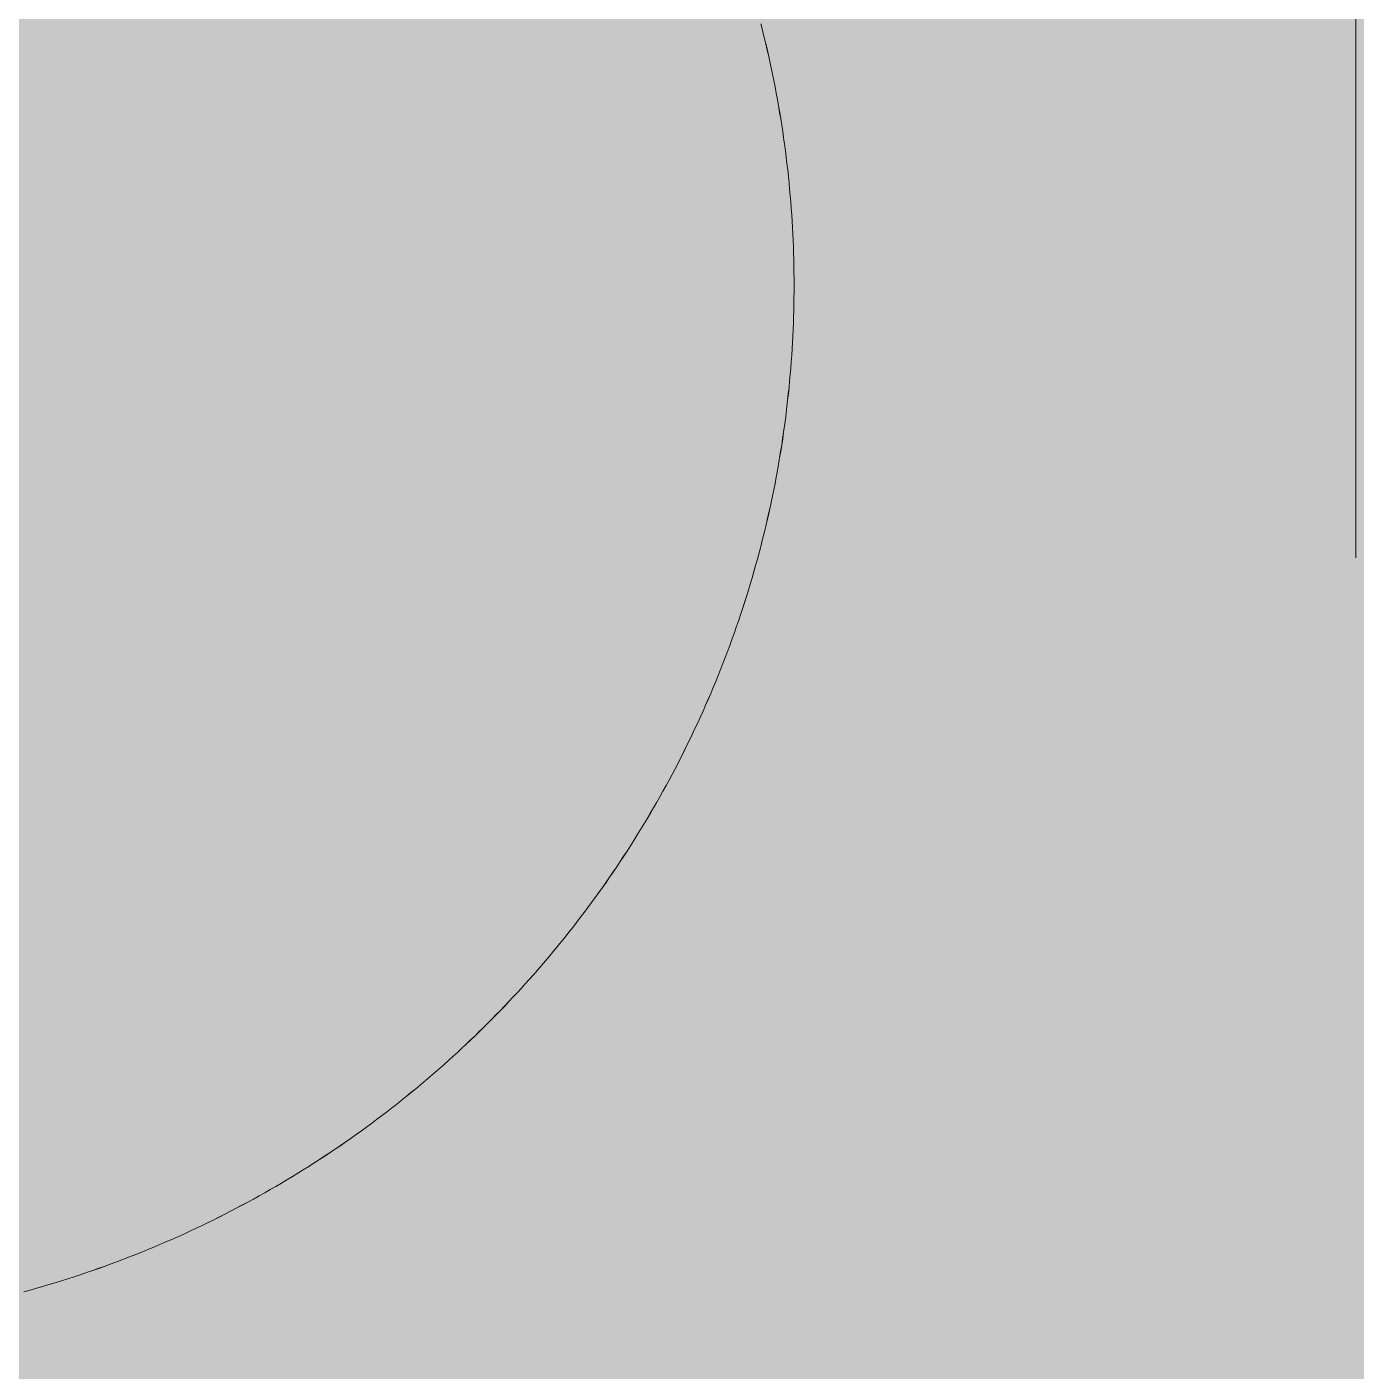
# Model space of a CAD drawing. Header units: millimetres. Extents: x 5622 to 8918, y 2044 to 6634.
# Drawn here: x 8594.423 to 8598.563, y 4462.941 to 4467.129 of the extents above; entities that cross this region are included whole.
import ezdxf

# ---------------------------------------------------------------- set-up
doc = ezdxf.new("R2010")
doc.units = ezdxf.units.MM
doc.linetypes.add('NASCOSTA', pattern=[9.525, 6.35, -3.175])
for name, color, linetype, lineweight in [('F_ARREDI', 7, 'Continuous', 5), ('F_FERRAMENTA', 253, 'Continuous', 5), ('F_MULTI laminato OPACO_retino', 1, 'Continuous', 5), ('F_Proiezioni', 253, 'NASCOSTA', 9)]:
    doc.layers.add(name, color=color, linetype=linetype, lineweight=lineweight)

# ---------------------------------------------------------------- blocks, each defined once
blk = doc.blocks.new("LIBRERIA_ingresso-living_sez._B.B'")
at = {"layer": 'F_MULTI laminato OPACO_retino', "true_color": 0x636466}
h = blk.add_hatch(color=251, dxfattribs=at)
h.dxf.hatch_style = 1
h.paths.add_polyline_path([(41313.1315, 11071.1262), (41913.1315, 11071.1262), (41913.1315, 13145.6262), (41313.1315, 13145.6262)])
at = {"layer": 'F_MULTI laminato OPACO_retino', "true_color": 0x939598}
h = blk.add_hatch(color=252, dxfattribs=at)
h.dxf.hatch_style = 1
h.paths.add_polyline_path([(41313.1315, 13145.6262), (41613.1315, 13145.6262), (41613.1315, 11071.1262), (41313.1315, 11071.1262)])
at = {"layer": 'F_Proiezioni', "color": 1}
for p, q in [((41594.1315, 11815.6243), (41594.1315, 11878.6243)), ((41592.283, 11874.4184), (41592.278, 11874.4379)), ((41592.2879, 11874.3988), (41592.283, 11874.4184)), ((41592.2926, 11874.3792), (41592.2879, 11874.3988)), ((41592.2972, 11874.3596), (41592.2926, 11874.3792)), ((41592.3017, 11874.3399), (41592.2972, 11874.3596)), ((41592.3061, 11874.3203), (41592.3017, 11874.3399)), ((41592.3104, 11874.3006), (41592.3061, 11874.3203)), ((41592.3145, 11874.2808), (41592.3104, 11874.3006)), ((41592.3185, 11874.2611), (41592.3145, 11874.2808)), ((41592.3224, 11874.2413), (41592.3185, 11874.2611)), ((41592.3262, 11874.2215), (41592.3224, 11874.2413)), ((41592.3298, 11874.2017), (41592.3262, 11874.2215)), ((41592.3333, 11874.1818), (41592.3298, 11874.2017)), ((41592.3367, 11874.162), (41592.3333, 11874.1818)), ((41592.34, 11874.1421), (41592.3367, 11874.162)), ((41592.3431, 11874.1222), (41592.34, 11874.1421)), ((41592.3461, 11874.1023), (41592.3431, 11874.1222)), ((41592.349, 11874.0824), (41592.3461, 11874.1023)), ((41592.3518, 11874.0625), (41592.349, 11874.0824)), ((41592.3545, 11874.0425), (41592.3518, 11874.0625)), ((41592.357, 11874.0226), (41592.3545, 11874.0425)), ((41592.3594, 11874.0026), (41592.357, 11874.0226)), ((41592.3617, 11873.9827), (41592.3594, 11874.0026)), ((41592.3638, 11873.9627), (41592.3617, 11873.9827)), ((41592.3658, 11873.9428), (41592.3638, 11873.9627)), ((41592.3677, 11873.9228), (41592.3658, 11873.9428)), ((41592.3695, 11873.9029), (41592.3677, 11873.9228)), ((41592.3712, 11873.8829), (41592.3695, 11873.9029)), ((41592.3727, 11873.8629), (41592.3712, 11873.8829)), ((41592.3741, 11873.843), (41592.3727, 11873.8629)), ((41592.3754, 11873.8231), (41592.3741, 11873.843)), ((41592.3766, 11873.8031), (41592.3754, 11873.8231)), ((41592.3776, 11873.7832), (41592.3766, 11873.8031)), ((41592.3785, 11873.7633), (41592.3776, 11873.7832)), ((41592.3793, 11873.7434), (41592.3785, 11873.7633)), ((41592.38, 11873.7235), (41592.3793, 11873.7434)), ((41592.3805, 11873.7036), (41592.38, 11873.7235)), ((41592.381, 11873.6838), (41592.3805, 11873.7036)), ((41592.3813, 11873.6639), (41592.381, 11873.6838)), ((41592.3815, 11873.6441), (41592.3813, 11873.6639)), ((41592.3815, 11873.6243), (41592.3815, 11873.6441)), ((41592.3813, 11873.5846), (41592.3815, 11873.6044)), ((41592.3815, 11873.6044), (41592.3815, 11873.6243)), ((41592.3805, 11873.5448), (41592.381, 11873.5647)), ((41592.381, 11873.5647), (41592.3813, 11873.5846)), ((41592.3785, 11873.485), (41592.3793, 11873.5049)), ((41592.3793, 11873.5049), (41592.38, 11873.5249)), ((41592.38, 11873.5249), (41592.3805, 11873.5448)), ((41592.3765, 11873.4451), (41592.3776, 11873.4651)), ((41592.3776, 11873.4651), (41592.3785, 11873.485)), ((41592.3741, 11873.4051), (41592.3754, 11873.4251)), ((41592.3754, 11873.4251), (41592.3765, 11873.4451)), ((41592.3711, 11873.3652), (41592.3727, 11873.3851)), ((41592.3727, 11873.3851), (41592.3741, 11873.4051)), ((41592.3677, 11873.3252), (41592.3695, 11873.3452)), ((41592.3695, 11873.3452), (41592.3711, 11873.3652)), ((41592.3637, 11873.2852), (41592.3658, 11873.3052)), ((41592.3658, 11873.3052), (41592.3677, 11873.3252)), ((41592.3593, 11873.2452), (41592.3616, 11873.2652)), ((41592.3616, 11873.2652), (41592.3637, 11873.2852)), ((41592.3544, 11873.2052), (41592.3569, 11873.2252)), ((41592.3569, 11873.2252), (41592.3593, 11873.2452)), ((41592.3489, 11873.1653), (41592.3517, 11873.1852)), ((41592.3517, 11873.1852), (41592.3544, 11873.2052)), ((41592.343, 11873.1254), (41592.346, 11873.1453)), ((41592.346, 11873.1453), (41592.3489, 11873.1653)), ((41592.3331, 11873.0657), (41592.3366, 11873.0856)), ((41592.3366, 11873.0856), (41592.3398, 11873.1055)), ((41592.3398, 11873.1055), (41592.343, 11873.1254)), ((41592.326, 11873.0259), (41592.3296, 11873.0458)), ((41592.3296, 11873.0458), (41592.3331, 11873.0657)), ((41592.3183, 11872.9863), (41592.3222, 11873.0061)), ((41592.3222, 11873.0061), (41592.326, 11873.0259)), ((41592.3101, 11872.9467), (41592.3143, 11872.9665)), ((41592.3143, 11872.9665), (41592.3183, 11872.9863)), ((41592.3014, 11872.9072), (41592.3058, 11872.9269)), ((41592.3058, 11872.9269), (41592.3101, 11872.9467)), ((41592.2923, 11872.8679), (41592.2969, 11872.8875)), ((41592.2969, 11872.8875), (41592.3014, 11872.9072)), ((41592.2826, 11872.8286), (41592.2875, 11872.8482)), ((41592.2875, 11872.8482), (41592.2923, 11872.8679)), ((41592.2725, 11872.7895), (41592.2776, 11872.8091)), ((41592.2776, 11872.8091), (41592.2826, 11872.8286)), ((41592.2563, 11872.7311), (41592.2618, 11872.7505)), ((41592.2618, 11872.7505), (41592.2672, 11872.77)), ((41592.2672, 11872.77), (41592.2725, 11872.7895)), ((41592.245, 11872.6924), (41592.2507, 11872.7117)), ((41592.2507, 11872.7117), (41592.2563, 11872.7311)), ((41592.2332, 11872.6538), (41592.2392, 11872.673)), ((41592.2392, 11872.673), (41592.245, 11872.6924)), ((41592.2209, 11872.6153), (41592.2271, 11872.6345)), ((41592.2271, 11872.6345), (41592.2332, 11872.6538)), ((41592.2082, 11872.5771), (41592.2146, 11872.5962)), ((41592.2146, 11872.5962), (41592.2209, 11872.6153)), ((41592.1949, 11872.539), (41592.2016, 11872.558)), ((41592.2016, 11872.558), (41592.2082, 11872.5771)), ((41592.1743, 11872.4823), (41592.1813, 11872.5011)), ((41592.1813, 11872.5011), (41592.1882, 11872.52)), ((41592.1882, 11872.52), (41592.1949, 11872.539)), ((41592.1599, 11872.4447), (41592.1671, 11872.4635)), ((41592.1671, 11872.4635), (41592.1743, 11872.4823)), ((41592.1451, 11872.4074), (41592.1526, 11872.426)), ((41592.1526, 11872.426), (41592.1599, 11872.4447)), ((41592.1298, 11872.3702), (41592.1375, 11872.3888)), ((41592.1375, 11872.3888), (41592.1451, 11872.4074)), ((41592.1061, 11872.315), (41592.1141, 11872.3333)), ((41592.1141, 11872.3333), (41592.122, 11872.3518)), ((41592.122, 11872.3518), (41592.1298, 11872.3702)), ((41592.0898, 11872.2785), (41592.098, 11872.2967)), ((41592.098, 11872.2967), (41592.1061, 11872.315)), ((41592.073, 11872.2422), (41592.0814, 11872.2603)), ((41592.0814, 11872.2603), (41592.0898, 11872.2785)), ((41592.047, 11872.1882), (41592.0558, 11872.2061)), ((41592.0558, 11872.2061), (41592.0644, 11872.2241)), ((41592.0644, 11872.2241), (41592.073, 11872.2422)), ((41592.0292, 11872.1525), (41592.0381, 11872.1703)), ((41592.0381, 11872.1703), (41592.047, 11872.1882)), ((41592.0109, 11872.1171), (41592.0201, 11872.1348)), ((41592.0201, 11872.1348), (41592.0292, 11872.1525)), ((41591.9828, 11872.0646), (41591.9922, 11872.082)), ((41591.9922, 11872.082), (41592.0016, 11872.0995)), ((41592.0016, 11872.0995), (41592.0109, 11872.1171)), ((41591.9635, 11872.0299), (41591.9732, 11872.0472)), ((41591.9732, 11872.0472), (41591.9828, 11872.0646)), ((41591.9439, 11871.9955), (41591.9537, 11872.0126)), ((41591.9537, 11872.0126), (41591.9635, 11872.0299)), ((41591.9137, 11871.9444), (41591.9238, 11871.9614)), ((41591.9238, 11871.9614), (41591.9339, 11871.9784)), ((41591.9339, 11871.9784), (41591.9439, 11871.9955)), ((41591.8931, 11871.9108), (41591.9034, 11871.9276)), ((41591.9034, 11871.9276), (41591.9137, 11871.9444)), ((41591.8615, 11871.8609), (41591.8721, 11871.8774)), ((41591.8721, 11871.8774), (41591.8827, 11871.8941)), ((41591.8827, 11871.8941), (41591.8931, 11871.9108)), ((41591.84, 11871.828), (41591.8508, 11871.8444)), ((41591.8508, 11871.8444), (41591.8615, 11871.8609)), ((41591.8071, 11871.7794), (41591.8182, 11871.7955)), ((41591.8182, 11871.7955), (41591.8292, 11871.8117)), ((41591.8292, 11871.8117), (41591.84, 11871.828)), ((41591.7735, 11871.7315), (41591.7848, 11871.7474)), ((41591.7848, 11871.7474), (41591.796, 11871.7633)), ((41591.796, 11871.7633), (41591.8071, 11871.7794)), ((41591.7506, 11871.7), (41591.7621, 11871.7157)), ((41591.7621, 11871.7157), (41591.7735, 11871.7315)), ((41591.7157, 11871.6534), (41591.7274, 11871.6689)), ((41591.7274, 11871.6689), (41591.7391, 11871.6844)), ((41591.7391, 11871.6844), (41591.7506, 11871.7)), ((41591.6802, 11871.6077), (41591.6921, 11871.6228)), ((41591.6921, 11871.6228), (41591.7039, 11871.6381)), ((41591.7039, 11871.6381), (41591.7157, 11871.6534)), ((41591.6439, 11871.5627), (41591.6561, 11871.5776)), ((41591.6561, 11871.5776), (41591.6682, 11871.5926)), ((41591.6682, 11871.5926), (41591.6802, 11871.6077)), ((41591.6194, 11871.5332), (41591.6317, 11871.5479)), ((41591.6317, 11871.5479), (41591.6439, 11871.5627)), ((41591.5822, 11871.4897), (41591.5947, 11871.5041)), ((41591.5947, 11871.5041), (41591.6071, 11871.5186)), ((41591.6071, 11871.5186), (41591.6194, 11871.5332)), ((41591.5444, 11871.4471), (41591.5571, 11871.4612)), ((41591.5571, 11871.4612), (41591.5697, 11871.4754)), ((41591.5697, 11871.4754), (41591.5822, 11871.4897)), ((41591.5061, 11871.4053), (41591.5189, 11871.4191)), ((41591.5189, 11871.4191), (41591.5317, 11871.433)), ((41591.5317, 11871.433), (41591.5444, 11871.4471)), ((41591.4672, 11871.3644), (41591.4802, 11871.3779)), ((41591.4802, 11871.3779), (41591.4932, 11871.3916)), ((41591.4932, 11871.3916), (41591.5061, 11871.4053)), ((41591.4279, 11871.3245), (41591.4411, 11871.3377)), ((41591.4411, 11871.3377), (41591.4542, 11871.351)), ((41591.4542, 11871.351), (41591.4672, 11871.3644)), ((41591.3743, 11871.2722), (41591.3879, 11871.2852)), ((41591.3879, 11871.2852), (41591.4013, 11871.2982)), ((41591.4013, 11871.2982), (41591.4147, 11871.3113)), ((41591.4147, 11871.3113), (41591.4279, 11871.3245)), ((41591.333, 11871.2335), (41591.3469, 11871.2463)), ((41591.3469, 11871.2463), (41591.3606, 11871.2592)), ((41591.3606, 11871.2592), (41591.3743, 11871.2722)), ((41591.2907, 11871.1952), (41591.3049, 11871.2079)), ((41591.3049, 11871.2079), (41591.319, 11871.2207)), ((41591.319, 11871.2207), (41591.333, 11871.2335)), ((41591.2475, 11871.1575), (41591.262, 11871.17)), ((41591.262, 11871.17), (41591.2764, 11871.1826)), ((41591.2764, 11871.1826), (41591.2907, 11871.1952)), ((41591.1884, 11871.108), (41591.2033, 11871.1203)), ((41591.2033, 11871.1203), (41591.2181, 11871.1326)), ((41591.2181, 11871.1326), (41591.2329, 11871.145)), ((41591.2329, 11871.145), (41591.2475, 11871.1575)), ((41591.1431, 11871.0716), (41591.1583, 11871.0837)), ((41591.1583, 11871.0837), (41591.1734, 11871.0958)), ((41591.1734, 11871.0958), (41591.1884, 11871.108)), ((41591.0812, 11871.0241), (41591.0968, 11871.0359)), ((41591.0968, 11871.0359), (41591.1123, 11871.0477)), ((41591.1123, 11871.0477), (41591.1278, 11871.0597)), ((41591.1278, 11871.0597), (41591.1431, 11871.0716)), ((41591.0339, 11870.9892), (41591.0498, 11871.0008)), ((41591.0498, 11871.0008), (41591.0656, 11871.0124)), ((41591.0656, 11871.0124), (41591.0812, 11871.0241)), ((41590.9694, 11870.9439), (41590.9857, 11870.9551)), ((41590.9857, 11870.9551), (41591.0018, 11870.9664)), ((41591.0018, 11870.9664), (41591.0179, 11870.9778)), ((41591.0179, 11870.9778), (41591.0339, 11870.9892)), ((41590.9035, 11870.8998), (41590.9201, 11870.9107)), ((41590.9201, 11870.9107), (41590.9366, 11870.9217)), ((41590.9366, 11870.9217), (41590.9531, 11870.9327)), ((41590.9531, 11870.9327), (41590.9694, 11870.9439)), ((41590.8362, 11870.8573), (41590.8532, 11870.8678)), ((41590.8532, 11870.8678), (41590.87, 11870.8784)), ((41590.87, 11870.8784), (41590.8868, 11870.8891)), ((41590.8868, 11870.8891), (41590.9035, 11870.8998)), ((41590.7676, 11870.8161), (41590.7848, 11870.8263)), ((41590.7848, 11870.8263), (41590.802, 11870.8365)), ((41590.802, 11870.8365), (41590.8192, 11870.8468)), ((41590.8192, 11870.8468), (41590.8362, 11870.8573)), ((41590.6976, 11870.7766), (41590.7152, 11870.7863)), ((41590.7152, 11870.7863), (41590.7328, 11870.7962)), ((41590.7328, 11870.7962), (41590.7502, 11870.8061)), ((41590.7502, 11870.8061), (41590.7676, 11870.8161)), ((41590.6265, 11870.7386), (41590.6444, 11870.7479)), ((41590.6444, 11870.7479), (41590.6622, 11870.7574)), ((41590.6622, 11870.7574), (41590.68, 11870.7669)), ((41590.68, 11870.7669), (41590.6976, 11870.7766)), ((41590.536, 11870.6935), (41590.5543, 11870.7023)), ((41590.5543, 11870.7023), (41590.5724, 11870.7112)), ((41590.5724, 11870.7112), (41590.5905, 11870.7202)), ((41590.5905, 11870.7202), (41590.6086, 11870.7294)), ((41590.6086, 11870.7294), (41590.6265, 11870.7386)), ((41590.4439, 11870.651), (41590.4624, 11870.6593)), ((41590.4624, 11870.6593), (41590.4809, 11870.6677)), ((41590.4809, 11870.6677), (41590.4994, 11870.6762)), ((41590.4994, 11870.6762), (41590.5177, 11870.6848)), ((41590.5177, 11870.6848), (41590.536, 11870.6935)), ((41590.3502, 11870.6114), (41590.369, 11870.6191)), ((41590.369, 11870.6191), (41590.3878, 11870.6269)), ((41590.3878, 11870.6269), (41590.4066, 11870.6348)), ((41590.4066, 11870.6348), (41590.4253, 11870.6429)), ((41590.4253, 11870.6429), (41590.4439, 11870.651)), ((41590.2359, 11870.5677), (41590.255, 11870.5747)), ((41590.255, 11870.5747), (41590.2742, 11870.5818)), ((41590.2742, 11870.5818), (41590.2933, 11870.589)), ((41590.2933, 11870.589), (41590.3123, 11870.5964)), ((41590.3123, 11870.5964), (41590.3313, 11870.6038)), ((41590.3313, 11870.6038), (41590.3502, 11870.6114)), ((41590.1197, 11870.5282), (41590.1392, 11870.5345)), ((41590.1392, 11870.5345), (41590.1586, 11870.5409)), ((41590.1586, 11870.5409), (41590.178, 11870.5474)), ((41590.178, 11870.5474), (41590.1973, 11870.5541)), ((41590.1973, 11870.5541), (41590.2166, 11870.5608)), ((41590.2166, 11870.5608), (41590.2359, 11870.5677)), ((41589.9824, 11870.4877), (41590.0021, 11870.4931)), ((41590.0021, 11870.4931), (41590.0218, 11870.4986)), ((41590.0218, 11870.4986), (41590.0415, 11870.5043)), ((41590.0415, 11870.5043), (41590.0611, 11870.5101)), ((41590.0611, 11870.5101), (41590.0807, 11870.516)), ((41590.0807, 11870.516), (41590.1002, 11870.5221)), ((41590.1002, 11870.5221), (41590.1197, 11870.5282))]:
    blk.add_line(p, q, dxfattribs=at)

msp = doc.modelspace()

# ---------------------------------------------------------------- linework, layer by layer
at = {"layer": 'F_FERRAMENTA', "linetype": 'NASCOSTA'}
for p, q in [((8598.5628, 4408.3248), (8598.5628, 4471.3248)), ((8596.7142, 4467.119), (8596.7092, 4467.1385)), ((8596.7191, 4467.0994), (8596.7142, 4467.119)), ((8596.7239, 4467.0798), (8596.7191, 4467.0994)), ((8596.7285, 4467.0602), (8596.7239, 4467.0798)), ((8596.733, 4467.0405), (8596.7285, 4467.0602)), ((8596.7374, 4467.0208), (8596.733, 4467.0405)), ((8596.7416, 4467.0011), (8596.7374, 4467.0208)), ((8596.7458, 4466.9814), (8596.7416, 4467.0011)), ((8596.7498, 4466.9616), (8596.7458, 4466.9814)), ((8596.7537, 4466.9418), (8596.7498, 4466.9616)), ((8596.7574, 4466.922), (8596.7537, 4466.9418)), ((8596.7611, 4466.9022), (8596.7574, 4466.922)), ((8596.7646, 4466.8824), (8596.7611, 4466.9022)), ((8596.768, 4466.8625), (8596.7646, 4466.8824)), ((8596.7712, 4466.8426), (8596.768, 4466.8625)), ((8596.7744, 4466.8227), (8596.7712, 4466.8426)), ((8596.7774, 4466.8028), (8596.7744, 4466.8227)), ((8596.7803, 4466.7829), (8596.7774, 4466.8028)), ((8596.7831, 4466.763), (8596.7803, 4466.7829)), ((8596.7857, 4466.7431), (8596.7831, 4466.763)), ((8596.7882, 4466.7231), (8596.7857, 4466.7431)), ((8596.7906, 4466.7032), (8596.7882, 4466.7231)), ((8596.7929, 4466.6832), (8596.7906, 4466.7032)), ((8596.795, 4466.6633), (8596.7929, 4466.6832)), ((8596.7971, 4466.6433), (8596.795, 4466.6633)), ((8596.799, 4466.6234), (8596.7971, 4466.6433)), ((8596.8008, 4466.6034), (8596.799, 4466.6234)), ((8596.8024, 4466.5834), (8596.8008, 4466.6034)), ((8596.8039, 4466.5635), (8596.8024, 4466.5834)), ((8596.8054, 4466.5435), (8596.8039, 4466.5635)), ((8596.8066, 4466.5236), (8596.8054, 4466.5435)), ((8596.8078, 4466.5037), (8596.8066, 4466.5236)), ((8596.8089, 4466.4837), (8596.8078, 4466.5037)), ((8596.8098, 4466.4638), (8596.8089, 4466.4837)), ((8596.8106, 4466.4439), (8596.8098, 4466.4638)), ((8596.8112, 4466.424), (8596.8106, 4466.4439)), ((8596.8118, 4466.4042), (8596.8112, 4466.424)), ((8596.8122, 4466.3843), (8596.8118, 4466.4042)), ((8596.8125, 4466.3645), (8596.8122, 4466.3843)), ((8596.8127, 4466.3446), (8596.8125, 4466.3645)), ((8596.8128, 4466.3248), (8596.8127, 4466.3446)), ((8596.8125, 4466.2851), (8596.8127, 4466.305)), ((8596.8127, 4466.305), (8596.8128, 4466.3248)), ((8596.8118, 4466.2453), (8596.8122, 4466.2652)), ((8596.8122, 4466.2652), (8596.8125, 4466.2851)), ((8596.8098, 4466.1855), (8596.8106, 4466.2055)), ((8596.8106, 4466.2055), (8596.8112, 4466.2254)), ((8596.8112, 4466.2254), (8596.8118, 4466.2453)), ((8596.8078, 4466.1456), (8596.8088, 4466.1656)), ((8596.8088, 4466.1656), (8596.8098, 4466.1855)), ((8596.8053, 4466.1057), (8596.8066, 4466.1257)), ((8596.8066, 4466.1257), (8596.8078, 4466.1456)), ((8596.8024, 4466.0657), (8596.8039, 4466.0857)), ((8596.8039, 4466.0857), (8596.8053, 4466.1057)), ((8596.7989, 4466.0257), (8596.8007, 4466.0457)), ((8596.8007, 4466.0457), (8596.8024, 4466.0657)), ((8596.795, 4465.9857), (8596.797, 4466.0057)), ((8596.797, 4466.0057), (8596.7989, 4466.0257)), ((8596.7905, 4465.9457), (8596.7928, 4465.9657)), ((8596.7928, 4465.9657), (8596.795, 4465.9857)), ((8596.7856, 4465.9058), (8596.7881, 4465.9257)), ((8596.7881, 4465.9257), (8596.7905, 4465.9457)), ((8596.7802, 4465.8658), (8596.7829, 4465.8858)), ((8596.7829, 4465.8858), (8596.7856, 4465.9058)), ((8596.7742, 4465.8259), (8596.7773, 4465.8459)), ((8596.7773, 4465.8459), (8596.7802, 4465.8658)), ((8596.7678, 4465.7861), (8596.7711, 4465.806)), ((8596.7711, 4465.806), (8596.7742, 4465.8259)), ((8596.7572, 4465.7265), (8596.7609, 4465.7463)), ((8596.7609, 4465.7463), (8596.7644, 4465.7662)), ((8596.7644, 4465.7662), (8596.7678, 4465.7861)), ((8596.7495, 4465.6868), (8596.7534, 4465.7066)), ((8596.7534, 4465.7066), (8596.7572, 4465.7265)), ((8596.7414, 4465.6472), (8596.7455, 4465.667)), ((8596.7455, 4465.667), (8596.7495, 4465.6868)), ((8596.7327, 4465.6078), (8596.7371, 4465.6275)), ((8596.7371, 4465.6275), (8596.7414, 4465.6472)), ((8596.7235, 4465.5684), (8596.7282, 4465.5881)), ((8596.7282, 4465.5881), (8596.7327, 4465.6078)), ((8596.7139, 4465.5292), (8596.7187, 4465.5488)), ((8596.7187, 4465.5488), (8596.7235, 4465.5684)), ((8596.7037, 4465.4901), (8596.7088, 4465.5096)), ((8596.7088, 4465.5096), (8596.7139, 4465.5292)), ((8596.6931, 4465.4511), (8596.6985, 4465.4706)), ((8596.6985, 4465.4706), (8596.7037, 4465.4901)), ((8596.6762, 4465.3929), (8596.682, 4465.4123)), ((8596.682, 4465.4123), (8596.6876, 4465.4317)), ((8596.6876, 4465.4317), (8596.6931, 4465.4511)), ((8596.6644, 4465.3543), (8596.6704, 4465.3736)), ((8596.6704, 4465.3736), (8596.6762, 4465.3929)), ((8596.6521, 4465.3159), (8596.6583, 4465.3351)), ((8596.6583, 4465.3351), (8596.6644, 4465.3543)), ((8596.6394, 4465.2776), (8596.6458, 4465.2967)), ((8596.6458, 4465.2967), (8596.6521, 4465.3159)), ((8596.6262, 4465.2395), (8596.6328, 4465.2586)), ((8596.6328, 4465.2586), (8596.6394, 4465.2776)), ((8596.6055, 4465.1828), (8596.6125, 4465.2017)), ((8596.6125, 4465.2017), (8596.6194, 4465.2206)), ((8596.6194, 4465.2206), (8596.6262, 4465.2395)), ((8596.5911, 4465.1452), (8596.5984, 4465.164)), ((8596.5984, 4465.164), (8596.6055, 4465.1828)), ((8596.5763, 4465.1079), (8596.5838, 4465.1265)), ((8596.5838, 4465.1265), (8596.5911, 4465.1452)), ((8596.5611, 4465.0708), (8596.5688, 4465.0893)), ((8596.5688, 4465.0893), (8596.5763, 4465.1079)), ((8596.5374, 4465.0155), (8596.5454, 4465.0339)), ((8596.5454, 4465.0339), (8596.5533, 4465.0523)), ((8596.5533, 4465.0523), (8596.5611, 4465.0708)), ((8596.521, 4464.979), (8596.5292, 4464.9972)), ((8596.5292, 4464.9972), (8596.5374, 4465.0155)), ((8596.5042, 4464.9427), (8596.5127, 4464.9608)), ((8596.5127, 4464.9608), (8596.521, 4464.979)), ((8596.487, 4464.9067), (8596.4957, 4464.9247)), ((8596.4957, 4464.9247), (8596.5042, 4464.9427)), ((8596.4604, 4464.8531), (8596.4694, 4464.8709)), ((8596.4694, 4464.8709), (8596.4782, 4464.8887)), ((8596.4782, 4464.8887), (8596.487, 4464.9067)), ((8596.4421, 4464.8177), (8596.4513, 4464.8354)), ((8596.4513, 4464.8354), (8596.4604, 4464.8531)), ((8596.414, 4464.7651), (8596.4235, 4464.7826)), ((8596.4235, 4464.7826), (8596.4329, 4464.8001)), ((8596.4329, 4464.8001), (8596.4421, 4464.8177)), ((8596.3948, 4464.7304), (8596.4044, 4464.7477)), ((8596.4044, 4464.7477), (8596.414, 4464.7651)), ((8596.3751, 4464.696), (8596.385, 4464.7132)), ((8596.385, 4464.7132), (8596.3948, 4464.7304)), ((8596.3449, 4464.645), (8596.3551, 4464.6619)), ((8596.3551, 4464.6619), (8596.3652, 4464.6789)), ((8596.3652, 4464.6789), (8596.3751, 4464.696)), ((8596.3243, 4464.6113), (8596.3347, 4464.6281)), ((8596.3347, 4464.6281), (8596.3449, 4464.645)), ((8596.2928, 4464.5614), (8596.3034, 4464.578)), ((8596.3034, 4464.578), (8596.3139, 4464.5946)), ((8596.3139, 4464.5946), (8596.3243, 4464.6113)), ((8596.2713, 4464.5286), (8596.2821, 4464.545)), ((8596.2821, 4464.545), (8596.2928, 4464.5614)), ((8596.2384, 4464.4799), (8596.2494, 4464.4961)), ((8596.2494, 4464.4961), (8596.2604, 4464.5123)), ((8596.2604, 4464.5123), (8596.2713, 4464.5286)), ((8596.2047, 4464.432), (8596.216, 4464.4479)), ((8596.216, 4464.4479), (8596.2272, 4464.4639)), ((8596.2272, 4464.4639), (8596.2384, 4464.4799)), ((8596.1819, 4464.4006), (8596.1933, 4464.4163)), ((8596.1933, 4464.4163), (8596.2047, 4464.432)), ((8596.147, 4464.354), (8596.1587, 4464.3694)), ((8596.1587, 4464.3694), (8596.1703, 4464.3849)), ((8596.1703, 4464.3849), (8596.1819, 4464.4006)), ((8596.1114, 4464.3082), (8596.1233, 4464.3234)), ((8596.1233, 4464.3234), (8596.1352, 4464.3386)), ((8596.1352, 4464.3386), (8596.147, 4464.354)), ((8596.0873, 4464.2782), (8596.0994, 4464.2931)), ((8596.0994, 4464.2931), (8596.1114, 4464.3082)), ((8596.0507, 4464.2338), (8596.063, 4464.2485)), ((8596.063, 4464.2485), (8596.0752, 4464.2633)), ((8596.0752, 4464.2633), (8596.0873, 4464.2782)), ((8596.0135, 4464.1903), (8596.0259, 4464.2047)), ((8596.0259, 4464.2047), (8596.0383, 4464.2192)), ((8596.0383, 4464.2192), (8596.0507, 4464.2338)), ((8595.9757, 4464.1476), (8595.9883, 4464.1617)), ((8595.9883, 4464.1617), (8596.0009, 4464.1759)), ((8596.0009, 4464.1759), (8596.0135, 4464.1903)), ((8595.9373, 4464.1058), (8595.9502, 4464.1197)), ((8595.9502, 4464.1197), (8595.9629, 4464.1336)), ((8595.9629, 4464.1336), (8595.9757, 4464.1476)), ((8595.8985, 4464.065), (8595.9115, 4464.0785)), ((8595.9115, 4464.0785), (8595.9244, 4464.0921)), ((8595.9244, 4464.0921), (8595.9373, 4464.1058)), ((8595.8592, 4464.025), (8595.8723, 4464.0382)), ((8595.8723, 4464.0382), (8595.8854, 4464.0516)), ((8595.8854, 4464.0516), (8595.8985, 4464.065)), ((8595.8056, 4463.9727), (8595.8191, 4463.9857)), ((8595.8191, 4463.9857), (8595.8326, 4463.9988)), ((8595.8326, 4463.9988), (8595.8459, 4464.0119)), ((8595.8459, 4464.0119), (8595.8592, 4464.025)), ((8595.7642, 4463.934), (8595.7781, 4463.9469)), ((8595.7781, 4463.9469), (8595.7919, 4463.9598)), ((8595.7919, 4463.9598), (8595.8056, 4463.9727)), ((8595.7219, 4463.8958), (8595.7361, 4463.9085)), ((8595.7361, 4463.9085), (8595.7502, 4463.9212)), ((8595.7502, 4463.9212), (8595.7642, 4463.934)), ((8595.6787, 4463.858), (8595.6932, 4463.8706)), ((8595.6932, 4463.8706), (8595.7076, 4463.8831)), ((8595.7076, 4463.8831), (8595.7219, 4463.8958)), ((8595.6197, 4463.8086), (8595.6346, 4463.8209)), ((8595.6346, 4463.8209), (8595.6494, 4463.8332)), ((8595.6494, 4463.8332), (8595.6641, 4463.8456)), ((8595.6641, 4463.8456), (8595.6787, 4463.858)), ((8595.5743, 4463.7722), (8595.5895, 4463.7843)), ((8595.5895, 4463.7843), (8595.6046, 4463.7964)), ((8595.6046, 4463.7964), (8595.6197, 4463.8086)), ((8595.5125, 4463.7246), (8595.5281, 4463.7364)), ((8595.5281, 4463.7364), (8595.5436, 4463.7483)), ((8595.5436, 4463.7483), (8595.559, 4463.7602)), ((8595.559, 4463.7602), (8595.5743, 4463.7722)), ((8595.4651, 4463.6898), (8595.481, 4463.7013)), ((8595.481, 4463.7013), (8595.4968, 4463.7129)), ((8595.4968, 4463.7129), (8595.5125, 4463.7246)), ((8595.4007, 4463.6444), (8595.4169, 4463.6556)), ((8595.4169, 4463.6556), (8595.4331, 4463.6669)), ((8595.4331, 4463.6669), (8595.4491, 4463.6783)), ((8595.4491, 4463.6783), (8595.4651, 4463.6898)), ((8595.3348, 4463.6004), (8595.3514, 4463.6113)), ((8595.3514, 4463.6113), (8595.3679, 4463.6222)), ((8595.3679, 4463.6222), (8595.3843, 4463.6333)), ((8595.3843, 4463.6333), (8595.4007, 4463.6444)), ((8595.2674, 4463.5578), (8595.2844, 4463.5683)), ((8595.2844, 4463.5683), (8595.3013, 4463.5789)), ((8595.3013, 4463.5789), (8595.3181, 4463.5896)), ((8595.3181, 4463.5896), (8595.3348, 4463.6004)), ((8595.1988, 4463.5167), (8595.2161, 4463.5268)), ((8595.2161, 4463.5268), (8595.2333, 4463.5371)), ((8595.2333, 4463.5371), (8595.2504, 4463.5474)), ((8595.2504, 4463.5474), (8595.2674, 4463.5578)), ((8595.1289, 4463.4771), (8595.1465, 4463.4869)), ((8595.1465, 4463.4869), (8595.164, 4463.4967)), ((8595.164, 4463.4967), (8595.1814, 4463.5066)), ((8595.1814, 4463.5066), (8595.1988, 4463.5167)), ((8595.0578, 4463.4391), (8595.0757, 4463.4485)), ((8595.0757, 4463.4485), (8595.0935, 4463.4579)), ((8595.0935, 4463.4579), (8595.1112, 4463.4675)), ((8595.1112, 4463.4675), (8595.1289, 4463.4771)), ((8594.9673, 4463.394), (8594.9855, 4463.4028)), ((8594.9855, 4463.4028), (8595.0037, 4463.4117)), ((8595.0037, 4463.4117), (8595.0218, 4463.4208)), ((8595.0218, 4463.4208), (8595.0398, 4463.4299)), ((8595.0398, 4463.4299), (8595.0578, 4463.4391)), ((8594.8751, 4463.3516), (8594.8937, 4463.3598)), ((8594.8937, 4463.3598), (8594.9122, 4463.3682)), ((8594.9122, 4463.3682), (8594.9306, 4463.3767)), ((8594.9306, 4463.3767), (8594.949, 4463.3853)), ((8594.949, 4463.3853), (8594.9673, 4463.394)), ((8594.7814, 4463.312), (8594.8003, 4463.3197)), ((8594.8003, 4463.3197), (8594.8191, 4463.3275)), ((8594.8191, 4463.3275), (8594.8378, 4463.3354)), ((8594.8378, 4463.3354), (8594.8565, 4463.3434)), ((8594.8565, 4463.3434), (8594.8751, 4463.3516)), ((8594.6671, 4463.2682), (8594.6863, 4463.2752)), ((8594.6863, 4463.2752), (8594.7054, 4463.2823)), ((8594.7054, 4463.2823), (8594.7245, 4463.2896)), ((8594.7245, 4463.2896), (8594.7435, 4463.2969)), ((8594.7435, 4463.2969), (8594.7625, 4463.3044)), ((8594.7625, 4463.3044), (8594.7814, 4463.312)), ((8594.551, 4463.2288), (8594.5704, 4463.235)), ((8594.5704, 4463.235), (8594.5899, 4463.2414)), ((8594.5899, 4463.2414), (8594.6092, 4463.248)), ((8594.6092, 4463.248), (8594.6286, 4463.2546)), ((8594.6286, 4463.2546), (8594.6479, 4463.2614)), ((8594.6479, 4463.2614), (8594.6671, 4463.2682)), ((8594.4136, 4463.1882), (8594.4333, 4463.1936)), ((8594.4333, 4463.1936), (8594.453, 4463.1992)), ((8594.453, 4463.1992), (8594.4727, 4463.2049)), ((8594.4727, 4463.2049), (8594.4923, 4463.2107)), ((8594.4923, 4463.2107), (8594.5119, 4463.2166)), ((8594.5119, 4463.2166), (8594.5315, 4463.2226)), ((8594.5315, 4463.2226), (8594.551, 4463.2288))]:
    msp.add_line(p, q, dxfattribs=at)

# ---------------------------------------------------------------- block references
at = {"layer": 'F_ARREDI'}
msp.add_blockref("LIBRERIA_ingresso-living_sez._B.B'", (-32995.5688, -7407.2995), dxfattribs=at)

doc.saveas('drawing.dxf')
